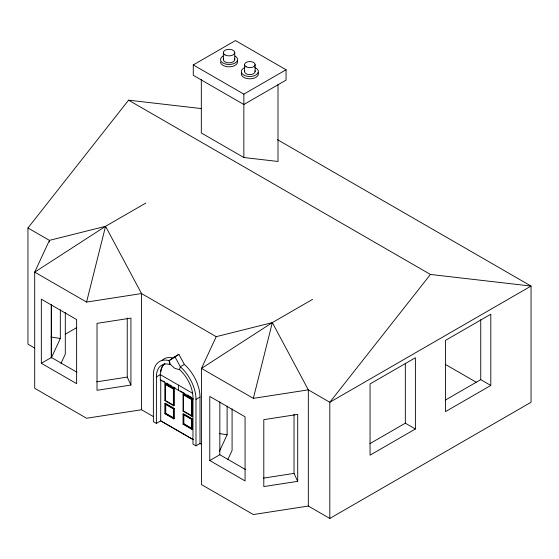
<?xml version="1.0" encoding="UTF-8"?>
<svg xmlns="http://www.w3.org/2000/svg" width="559" height="559" viewBox="0 0 559 559"><rect width="100%" height="100%" fill="white"/><g stroke="black" fill="none" stroke-linecap="round" stroke-linejoin="round"><path stroke-width="0.84" d="M153.334 416.553L141.546 409.747L141.546 293.559L105.553 226.304L49.43 240.377L34.7 272.121L86.568 302.07L105.553 226.304L145.801 203.071M277.488 139.68L531.05 286.068L531.05 402.256L329.81 518.445L308.33 506.042L308.33 389.854L272.331 322.599L216.214 336.672L201.485 368.416L253.353 398.357L272.331 322.599L312.579 299.358M179.544 369.66L180.326 366.739L174.855 356.656L178.88 354.329L184.351 364.419A29.886 17.252 60 0 1 200.01 397.03L200.01 443.504L195.985 445.823L192.967 444.084L192.967 397.61A25.616 14.786 60 0 0 179.544 369.66L174.855 368.402L170.167 364.244L169.384 360.429L174.855 356.656M60.33 309.791L60.33 338.474L51.246 358.053L51.246 305.032M60.987 363.399L65.305 354.113L65.305 312.495M219.484 451.211L227.115 434.762L227.115 406.079M227.772 459.694L232.083 450.4L232.083 408.783M34.616 348.012L27.95 344.162L27.95 227.981L128.57 100.173L201.436 108.586M253.353 398.357L308.33 389.854L329.81 402.256L531.05 286.068L430.43 274.448L329.81 402.256L329.81 518.445M178.88 354.329L173.409 358.102A29.886 17.252 60 0 0 162.117 360.296M105.553 226.304L34.7 272.121L34.7 388.309L86.568 418.251L141.546 409.747M272.331 322.599L201.485 368.416L201.485 484.604L253.353 514.546L308.33 506.042M193.267 64.921L235.472 40.555L286.054 69.763L286.054 80.133L243.85 104.498L193.267 75.297L193.267 64.921L243.85 94.129L286.054 69.763M65.431 334.142L76.751 327.609M41.338 363.287L76.625 383.663L76.625 319.566L41.338 299.191L41.338 363.287L51.4 357.481L76.925 372.217M193.218 439.584L160.768 420.85L156.387 423.373L153.369 421.633L153.369 375.159A29.886 17.252 60 0 1 169.035 360.632L172.738 358.494M156.387 423.373L156.387 376.899A25.616 14.786 60 0 1 169.81 364.447L170.167 364.244M156.387 376.899L160.706 374.411M184.351 364.419L180.326 366.739A29.886 17.252 60 0 1 195.985 399.35L195.985 445.823M164.954 363.329A25.616 14.786 60 0 0 160.3 374.642L160.3 379.861L160.706 379.631M164.933 383.712L165.331 383.481L174.184 388.596L174.184 405.568L173.786 405.799L164.933 400.691L164.933 383.712L173.786 388.826L174.184 388.596M178.817 390.084L178.412 390.315L178.412 385.102M164.933 400.691L165.331 400.454L173.451 405.142M164.933 403.528L165.331 403.298L174.184 408.412L174.184 418.635L173.786 418.866L164.933 413.758L164.933 403.528L173.786 408.643L173.786 418.866M183.045 394.172L183.443 393.934L192.296 399.049L192.296 416.029L191.898 416.259L183.045 411.144L183.045 394.172L191.898 399.28L192.296 399.049M164.933 413.758L165.737 413.29L173.786 417.936M165.331 404.227L173.381 408.874L174.184 408.412M195.985 399.35L200.01 397.03M183.045 411.144L183.443 410.914L192.296 416.029M183.045 413.988L183.443 413.758L192.296 418.866L192.296 429.088L191.898 429.326L183.045 424.211L183.045 413.988L191.898 419.096L191.898 429.326M191.562 428.662L183.443 423.981L183.443 414.687L183.848 414.45L183.848 423.75L183.045 424.211M183.443 414.687L191.492 419.334L192.296 418.866M209.772 460.532L245.059 480.908L245.059 416.811L209.772 396.436L209.772 460.532L219.834 454.726L245.359 469.462M369.82 443.685L405.331 423.184L415.393 428.991L415.393 357.76L370.058 383.928L370.058 455.166L415.393 428.991M445.23 400.153L480.74 379.645L490.802 385.458L490.802 314.221L445.467 340.396L445.467 411.634L490.802 385.458M86.568 302.07L141.546 293.559L216.214 336.672M96.728 381.825L127.242 377.101L130.932 385.039L97.014 390.287L97.014 323.361L130.932 318.113L130.932 385.039M263.506 478.12L294.027 473.396L297.709 481.334L263.799 486.575L263.799 419.655L297.709 414.408L297.709 481.334M201.317 79.602L201.317 132.965L243.85 157.519L278.005 161.467L278.005 84.458M50.883 337.007L60.33 338.474M219.387 433.567L227.115 434.762M128.57 100.173L430.43 274.448M445.216 364.321L476.184 382.195M27.95 227.981L49.43 240.377L49.43 242.117M160.3 374.642L192.75 393.375M162.969 380.938L164.479 381.804M166.743 383.111L168.252 383.984M169.761 384.858L171.271 385.724M173.535 387.038L175.044 387.904M180.326 390.958L184.854 393.571M187.118 394.878L191.646 397.491M160.3 379.861L193.505 399.028M165.331 384.41L173.381 389.057L173.381 405.107M183.443 394.871L191.492 399.517L191.492 415.561M183.848 423.75L191.898 428.397L191.492 428.627L191.492 419.334M174.184 418.635L165.331 413.52L165.331 403.298M200.01 443.504L201.485 444.356M193.155 439.619L160.706 420.885L160.768 379.589M169.035 360.632L169.81 364.447M480.74 319.706L480.74 379.645M405.331 363.238L405.331 423.184M294.027 414.296L294.027 473.396M255.121 64.606L255.121 71.573M244.576 64.606L244.576 71.573M243.85 94.129L243.85 157.519M234.759 52.595L234.759 59.568M223.334 52.595L223.334 59.568M219.834 401.886L219.834 454.726M191.898 399.28L191.898 416.259M183.443 393.934L183.443 410.914M173.786 388.826L173.786 405.799M173.381 408.874L173.381 418.167M165.737 404.842L165.737 413.29M165.331 384.326L165.331 400.454M127.242 318.001L127.242 377.101M51.4 304.641L51.4 357.481M160.922 371.735A25.616 14.786 60 0 1 164.227 364.077M258.097 72.621A8.539 4.926 0 0 1 249.845 78.826A8.539 4.926 0 0 1 241.6 72.621M237.296 60.617A8.539 4.926 0 0 1 230.161 66.78A8.539 4.926 0 0 1 220.512 61.888M235.087 56.082A8.539 4.926 0 0 1 235.087 63.055A8.539 4.926 0 0 1 223.013 63.055A8.539 4.926 0 0 1 223.013 56.082M234.563 58.716A5.716 3.298 0 0 1 229.05 62.867A5.716 3.298 0 0 1 223.53 58.716M254.743 67.534A8.539 4.926 0 0 1 256.225 74.85A8.539 4.926 0 0 1 243.472 74.85A8.539 4.926 0 0 1 244.954 67.534M254.939 70.79A5.269 3.04 0 0 1 249.845 74.62A5.269 3.04 0 0 1 244.758 70.79M246.121 66.759A5.269 3.04 0 0 0 254.939 65.389A5.269 3.04 0 0 0 248.482 61.665A5.269 3.04 0 0 0 246.121 66.759M225.011 54.929A5.716 3.298 0 0 0 234.563 53.447A5.716 3.298 0 0 0 227.569 49.409A5.716 3.298 0 0 0 225.011 54.929"/></g></svg>
